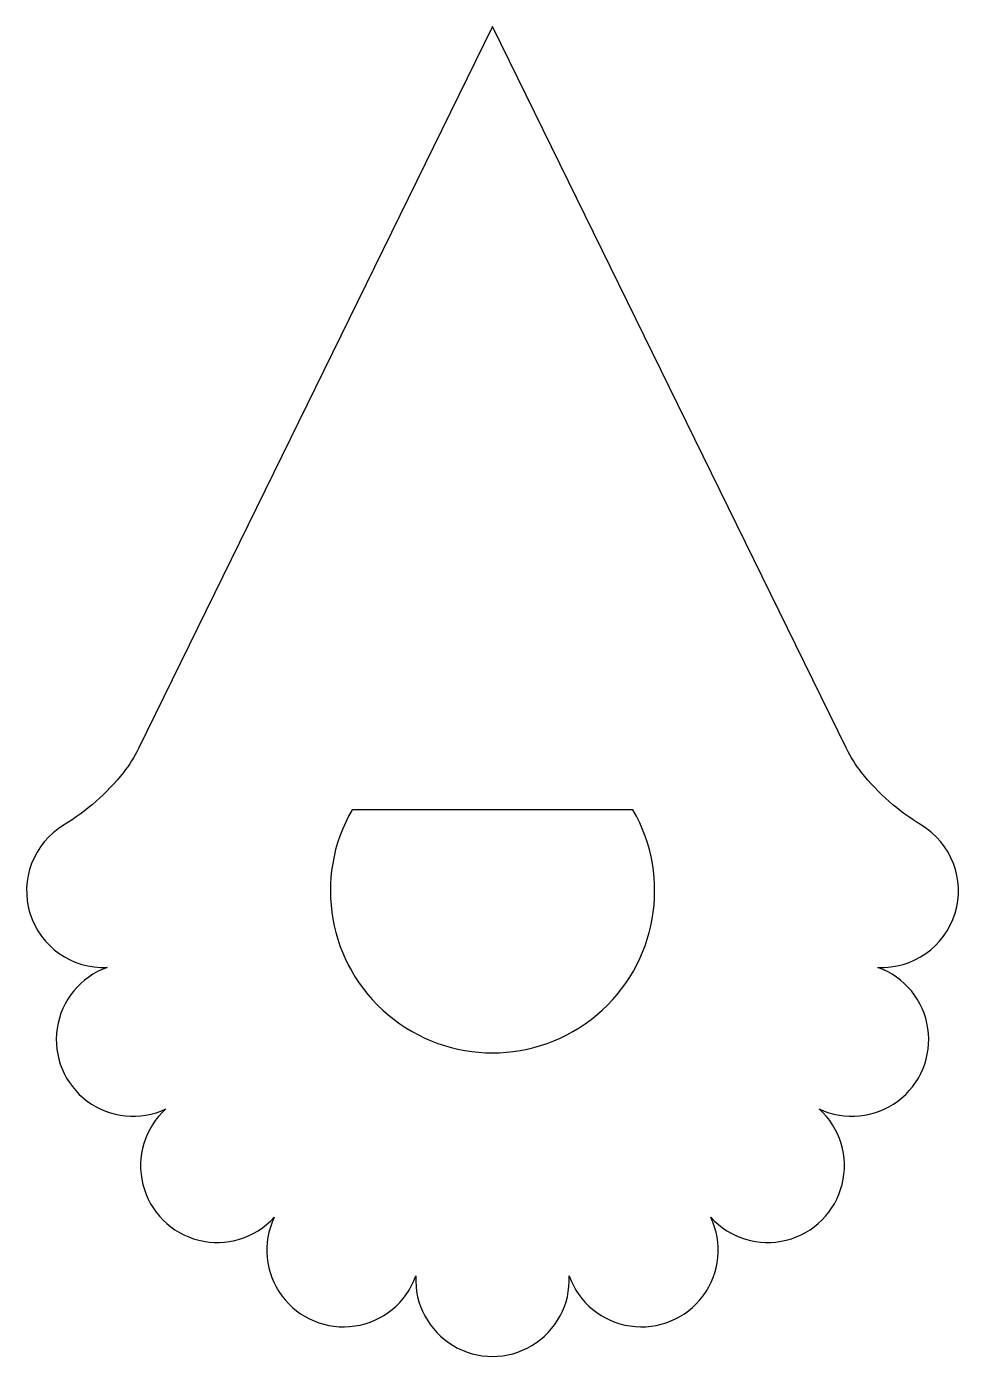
# Model space of a CAD drawing. Header units: millimetres. Extents: x 27.1 to 44.3, y -3.9 to 20.7.
import ezdxf

# ---------------------------------------------------------------- set-up
doc = ezdxf.new("R2010")
doc.units = ezdxf.units.MM
doc.header["$MEASUREMENT"] = 0

msp = doc.modelspace()

# ---------------------------------------------------------------- linework, layer by layer
for points in [[(42.242, 7.347), (35.693, 20.715), (29.143, 7.347, -0.05401), (28.865, 6.906, -0.088698), (27.756, 5.929, 0.778203), (28.563, 3.296, 1.050432), (29.648, 0.676, 1.050432), (31.654, -1.33, 1.050432), (34.274, -2.416, 1.050432), (37.111, -2.416, 1.050432), (39.732, -1.33, 1.050432), (41.737, 0.676, 1.050432), (42.823, 3.296, 0.778203), (43.63, 5.929, -0.088698), (42.52, 6.906, -0.05401)], [(38.291, 6.215), (35.693, 6.215), (33.095, 6.215, 1.732051)]]:
    msp.add_lwpolyline(points, format="xyb", close=True)
msp.add_lwpolyline([(38.291, 6.215), (35.693, 6.215), (33.095, 6.215)])

doc.saveas('drawing.dxf')
